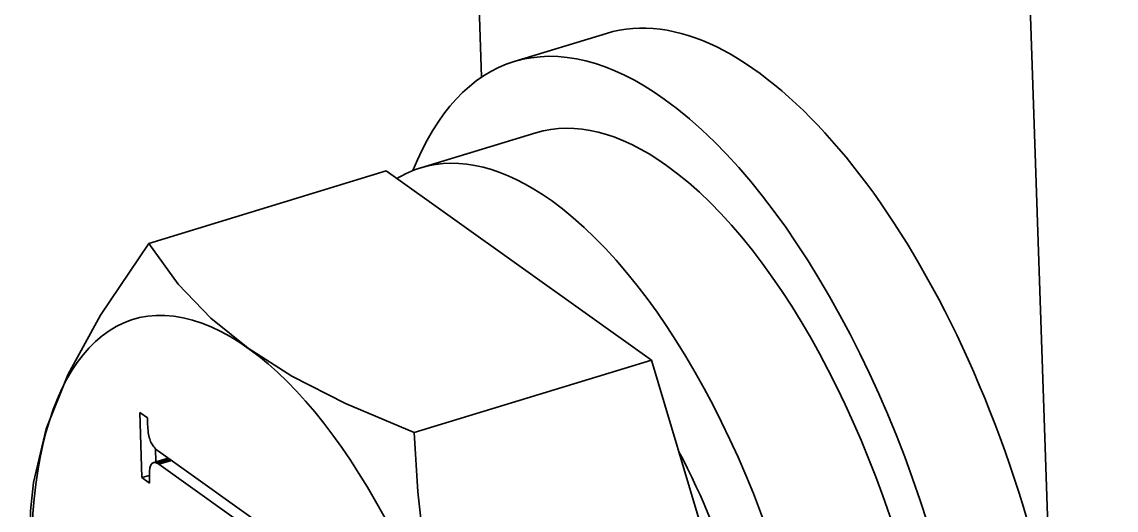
# Model space of a CAD drawing. Header units: millimetres. Extents: x 1333 to 129696, y -57210 to 105899.
# Drawn here: x 57135.235 to 57139.283, y 101249.54 to 101251.344 of the extents above; entities that cross this region are included whole.
import ezdxf

# ---------------------------------------------------------------- set-up
doc = ezdxf.new("R2010")
doc.units = ezdxf.units.MM
doc.header["$LTSCALE"] = 0.5

msp = doc.modelspace()

# ---------------------------------------------------------------- linework, layer by layer
at = {"color": 7, "lineweight": 35, "ltscale": 0.319005}
msp.add_line((57139.0419, 101249.1581), (57138.9327, 101252.3463), dxfattribs=at)
at = {"color": 7, "lineweight": 35, "ltscale": 0.033599}
msp.add_line((57136.9238, 101251.4754), (57136.9353, 101251.1396), dxfattribs=at)
at = {"color": 7, "lineweight": 35, "ltscale": 0.035639}
msp.add_line((57137.0566, 101251.1978), (57137.3974, 101251.3018), dxfattribs=at)
at = {"color": 7, "lineweight": 35, "ltscale": 0.044548}
msp.add_line((57136.7107, 101250.8048), (57137.1368, 101250.9348), dxfattribs=at)
at = {"color": 7, "lineweight": 35, "ltscale": 0.091725}
msp.add_line((57135.7051, 101250.5259), (57136.5824, 101250.7936), dxfattribs=at)
at = {"color": 7, "lineweight": 35, "ltscale": 0.120463}
msp.add_line((57137.5638, 101250.0949), (57136.5824, 101250.7936), dxfattribs=at)
at = {"color": 7, "lineweight": 35, "ltscale": 0.09173}
msp.add_line((57137.5638, 101250.0949), (57136.6864, 101249.8273), dxfattribs=at)
at = {"color": 7, "lineweight": 35, "ltscale": 0.187606}
msp.add_line((57138.1033, 101248.2981), (57137.5638, 101250.0949), dxfattribs=at)
at = {"color": 7, "lineweight": 35, "ltscale": 0.024074}
msp.add_line((57135.6796, 101249.6602), (57135.6713, 101249.9008), dxfattribs=at)
at = {"color": 7, "lineweight": 35, "ltscale": 0.003463}
msp.add_line((57135.6713, 101249.9008), (57135.6995, 101249.8807), dxfattribs=at)
at = {"color": 7, "lineweight": 35, "ltscale": 0.002407}
for p, q in [((57135.6995, 101249.8807), (57135.7004, 101249.8567)), ((57135.707, 101249.6642), (57135.7078, 101249.6402))]:
    msp.add_line(p, q, dxfattribs=at)
at = {"color": 7, "lineweight": 35, "ltscale": 0.000785918}
msp.add_line((57135.7004, 101249.8567), (57135.7007, 101249.8488), dxfattribs=at)
at = {"color": 7, "lineweight": 35, "ltscale": 0.000750796}
msp.add_line((57135.7007, 101249.8488), (57135.7012, 101249.8413), dxfattribs=at)
at = {"color": 7, "lineweight": 35, "ltscale": 0.000718616}
msp.add_line((57135.7012, 101249.8413), (57135.702, 101249.8342), dxfattribs=at)
at = {"color": 7, "lineweight": 35, "ltscale": 0.000685886}
msp.add_line((57135.702, 101249.8342), (57135.7028, 101249.8274), dxfattribs=at)
at = {"color": 7, "lineweight": 35, "ltscale": 0.000653734}
msp.add_line((57135.7028, 101249.8274), (57135.7038, 101249.8209), dxfattribs=at)
at = {"color": 7, "lineweight": 35, "ltscale": 0.000623935}
msp.add_line((57135.7038, 101249.8209), (57135.7051, 101249.8148), dxfattribs=at)
at = {"color": 7, "lineweight": 35, "ltscale": 0.000592879}
msp.add_line((57135.7051, 101249.8148), (57135.7065, 101249.8091), dxfattribs=at)
at = {"color": 7, "lineweight": 35, "ltscale": 0.000564454}
msp.add_line((57135.7065, 101249.8091), (57135.7081, 101249.8036), dxfattribs=at)
at = {"color": 7, "lineweight": 35, "ltscale": 0.000534641}
msp.add_line((57135.7081, 101249.8036), (57135.7098, 101249.7986), dxfattribs=at)
at = {"color": 7, "lineweight": 35, "ltscale": 0.000508752}
msp.add_line((57135.7098, 101249.7986), (57135.7117, 101249.7939), dxfattribs=at)
at = {"color": 7, "lineweight": 35, "ltscale": 0.000494121}
msp.add_line((57135.7117, 101249.7939), (57135.7138, 101249.7894), dxfattribs=at)
at = {"color": 7, "lineweight": 35, "ltscale": 0.000479758}
msp.add_line((57135.7138, 101249.7894), (57135.716, 101249.7851), dxfattribs=at)
at = {"color": 7, "lineweight": 35, "ltscale": 0.00047496}
msp.add_line((57135.716, 101249.7851), (57135.7184, 101249.7811), dxfattribs=at)
at = {"color": 7, "lineweight": 35, "ltscale": 0.000470604}
msp.add_line((57135.7184, 101249.7811), (57135.7211, 101249.7772), dxfattribs=at)
at = {"color": 7, "lineweight": 35, "ltscale": 0.000464485}
msp.add_line((57135.7211, 101249.7772), (57135.7239, 101249.7735), dxfattribs=at)
at = {"color": 7, "lineweight": 35, "ltscale": 0.000457749}
msp.add_line((57135.7239, 101249.7735), (57135.7268, 101249.7699), dxfattribs=at)
at = {"color": 7, "lineweight": 35, "ltscale": 0.000459763}
msp.add_line((57135.7268, 101249.7699), (57135.73, 101249.7666), dxfattribs=at)
at = {"color": 7, "lineweight": 35, "ltscale": 0.004833}
msp.add_line((57135.7314, 101249.7186), (57135.7297, 101249.7669), dxfattribs=at)
at = {"color": 7, "lineweight": 35, "ltscale": 0.000455976}
msp.add_line((57135.73, 101249.7666), (57135.7333, 101249.7635), dxfattribs=at)
at = {"color": 7, "lineweight": 35, "ltscale": 0.005571}
msp.add_line((57135.7231, 101249.7161), (57135.7764, 101249.7323), dxfattribs=at)
at = {"color": 7, "lineweight": 35, "ltscale": 0.005328}
msp.add_line((57135.7258, 101249.7163), (57135.7768, 101249.7319), dxfattribs=at)
at = {"color": 7, "lineweight": 35, "ltscale": 0.005144}
msp.add_line((57135.7287, 101249.716), (57135.7779, 101249.7311), dxfattribs=at)
at = {"color": 7, "lineweight": 35, "ltscale": 0.005003}
msp.add_line((57135.7317, 101249.7152), (57135.7796, 101249.7298), dxfattribs=at)
at = {"color": 7, "lineweight": 35, "ltscale": 0.000456302}
msp.add_line((57135.7333, 101249.7635), (57135.7367, 101249.7605), dxfattribs=at)
at = {"color": 7, "lineweight": 35, "ltscale": 0.004907}
msp.add_line((57135.735, 101249.7139), (57135.7819, 101249.7282), dxfattribs=at)
at = {"color": 7, "lineweight": 35, "ltscale": 0.000464023}
msp.add_line((57135.7367, 101249.7605), (57135.7405, 101249.7577), dxfattribs=at)
at = {"color": 7, "lineweight": 35, "ltscale": 0.004844}
msp.add_line((57135.7385, 101249.712), (57135.7848, 101249.7262), dxfattribs=at)
at = {"color": 7, "lineweight": 35, "ltscale": 0.082538}
msp.add_line((57135.7405, 101249.7577), (57136.4128, 101249.279), dxfattribs=at)
at = {"color": 7, "lineweight": 35, "ltscale": 0.000512192}
msp.add_line((57135.7076, 101249.6869), (57135.7072, 101249.6818), dxfattribs=at)
at = {"color": 7, "lineweight": 35, "ltscale": 0.000477763}
msp.add_line((57135.7083, 101249.6916), (57135.7076, 101249.6869), dxfattribs=at)
at = {"color": 7, "lineweight": 35, "ltscale": 0.00044394}
msp.add_line((57135.7092, 101249.696), (57135.7083, 101249.6916), dxfattribs=at)
at = {"color": 7, "lineweight": 35, "ltscale": 0.000411549}
msp.add_line((57135.7102, 101249.7), (57135.7092, 101249.696), dxfattribs=at)
at = {"color": 7, "lineweight": 35, "ltscale": 0.000382238}
msp.add_line((57135.7115, 101249.7036), (57135.7102, 101249.7), dxfattribs=at)
at = {"color": 7, "lineweight": 35, "ltscale": 0.000355802}
msp.add_line((57135.7129, 101249.7068), (57135.7115, 101249.7036), dxfattribs=at)
at = {"color": 7, "lineweight": 35, "ltscale": 0.000329509}
msp.add_line((57135.7146, 101249.7096), (57135.7129, 101249.7068), dxfattribs=at)
at = {"color": 7, "lineweight": 35, "ltscale": 0.000301526}
msp.add_line((57135.7164, 101249.712), (57135.7146, 101249.7096), dxfattribs=at)
at = {"color": 7, "lineweight": 35, "ltscale": 0.000275306}
msp.add_line((57135.7184, 101249.7139), (57135.7164, 101249.712), dxfattribs=at)
at = {"color": 7, "lineweight": 35, "ltscale": 0.000262346}
msp.add_line((57135.7207, 101249.7153), (57135.7184, 101249.7139), dxfattribs=at)
at = {"color": 7, "lineweight": 35, "ltscale": 0.000256948}
msp.add_line((57135.7231, 101249.7161), (57135.7207, 101249.7153), dxfattribs=at)
at = {"color": 7, "lineweight": 35, "ltscale": 0.000269805}
msp.add_line((57135.7258, 101249.7163), (57135.7231, 101249.7161), dxfattribs=at)
at = {"color": 7, "lineweight": 35, "ltscale": 0.000288177}
msp.add_line((57135.7287, 101249.716), (57135.7258, 101249.7163), dxfattribs=at)
at = {"color": 7, "lineweight": 35, "ltscale": 0.000315709}
msp.add_line((57135.7317, 101249.7152), (57135.7287, 101249.716), dxfattribs=at)
at = {"color": 7, "lineweight": 35, "ltscale": 0.000349956}
msp.add_line((57135.735, 101249.7139), (57135.7317, 101249.7152), dxfattribs=at)
at = {"color": 7, "lineweight": 35, "ltscale": 0.000395297}
msp.add_line((57135.7385, 101249.712), (57135.735, 101249.7139), dxfattribs=at)
at = {"color": 7, "lineweight": 35, "ltscale": 0.000438445}
msp.add_line((57135.7421, 101249.7096), (57135.7385, 101249.712), dxfattribs=at)
at = {"color": 7, "lineweight": 35, "ltscale": 0.004824}
msp.add_line((57135.7421, 101249.7096), (57135.7883, 101249.7237), dxfattribs=at)
at = {"color": 7, "lineweight": 35, "ltscale": 0.073878}
msp.add_line((57136.3439, 101249.2811), (57135.7421, 101249.7096), dxfattribs=at)
at = {"color": 7, "lineweight": 35, "ltscale": 0.002858}
msp.add_line((57135.6796, 101249.6602), (57135.7069, 101249.6686), dxfattribs=at)
at = {"color": 7, "lineweight": 35, "ltscale": 0.003462}
msp.add_line((57135.7078, 101249.6402), (57135.6796, 101249.6602), dxfattribs=at)
at = {"color": 7, "lineweight": 35, "ltscale": 0.000584443}
msp.add_line((57135.7069, 101249.6763), (57135.7068, 101249.6704), dxfattribs=at)
at = {"color": 7, "lineweight": 35, "ltscale": 0.000624204}
msp.add_line((57135.7068, 101249.6704), (57135.707, 101249.6642), dxfattribs=at)
at = {"color": 7, "lineweight": 35, "ltscale": 0.000549402}
msp.add_line((57135.7072, 101249.6818), (57135.7069, 101249.6763), dxfattribs=at)
at = {"color": 7, "lineweight": 35}
for points in [[(57135.2648, 101249.4267), (57135.2672, 101249.5378), (57135.2786, 101249.6418), (57135.3257, 101249.84), (57135.4059, 101250.0401), (57135.5263, 101250.2604), (57135.7051, 101250.5259)], [(57135.7051, 101250.5259), (57135.814, 101250.3746), (57135.9342, 101250.2494), (57136.0718, 101250.1388)], [(57136.0718, 101250.1388), (57136.2343, 101250.0358), (57136.4325, 101249.9343), (57136.6864, 101249.8273)], [(57136.6864, 101249.8273), (57136.7001, 101249.6072), (57136.7218, 101249.4094), (57136.788, 101249.0557), (57136.8862, 101248.7287), (57137.0256, 101248.398), (57137.1163, 101248.2213), (57137.2259, 101248.0304)]]:
    msp.add_lwpolyline(points, dxfattribs=at)
for centre, major_axis, start_param, end_param in [((57138.0174, 101249.2692), (0.6201, -2.0325), 6.283075, 9.424667), ((57137.6766, 101249.1653), (0.6201, -2.0325), 2.608459, 3.141482), ((57137.6766, 101249.1653), (0.6201, -2.0325), 3.141482, 3.657147), ((57137.6766, 101249.1653), (0.6201, -2.0325), 6.283075, 8.891644), ((57137.6766, 101249.1653), (0.5399, -1.7695), 2.608459, 3.141482), ((57137.2505, 101249.0353), (0.5399, -1.7695), 2.608459, 3.141482), ((57137.2505, 101249.0353), (0.5399, -1.7695), 3.141482, 3.256041), ((57137.6766, 101249.1653), (0.5399, -1.7695), 6.283075, 8.891644), ((57137.2505, 101249.0353), (0.5399, -1.7695), 6.283075, 8.891644), ((57136.1214, 101248.6908), (0.4742, -1.5543), 5.200844, 10.507301), ((57137.2505, 101249.0353), (0.4243, -1.3905), 1.147843, 1.974228)]:
    msp.add_ellipse(centre, major_axis=major_axis, ratio=0.454179, start_param=start_param, end_param=end_param, dxfattribs=at)

doc.saveas('drawing.dxf')
